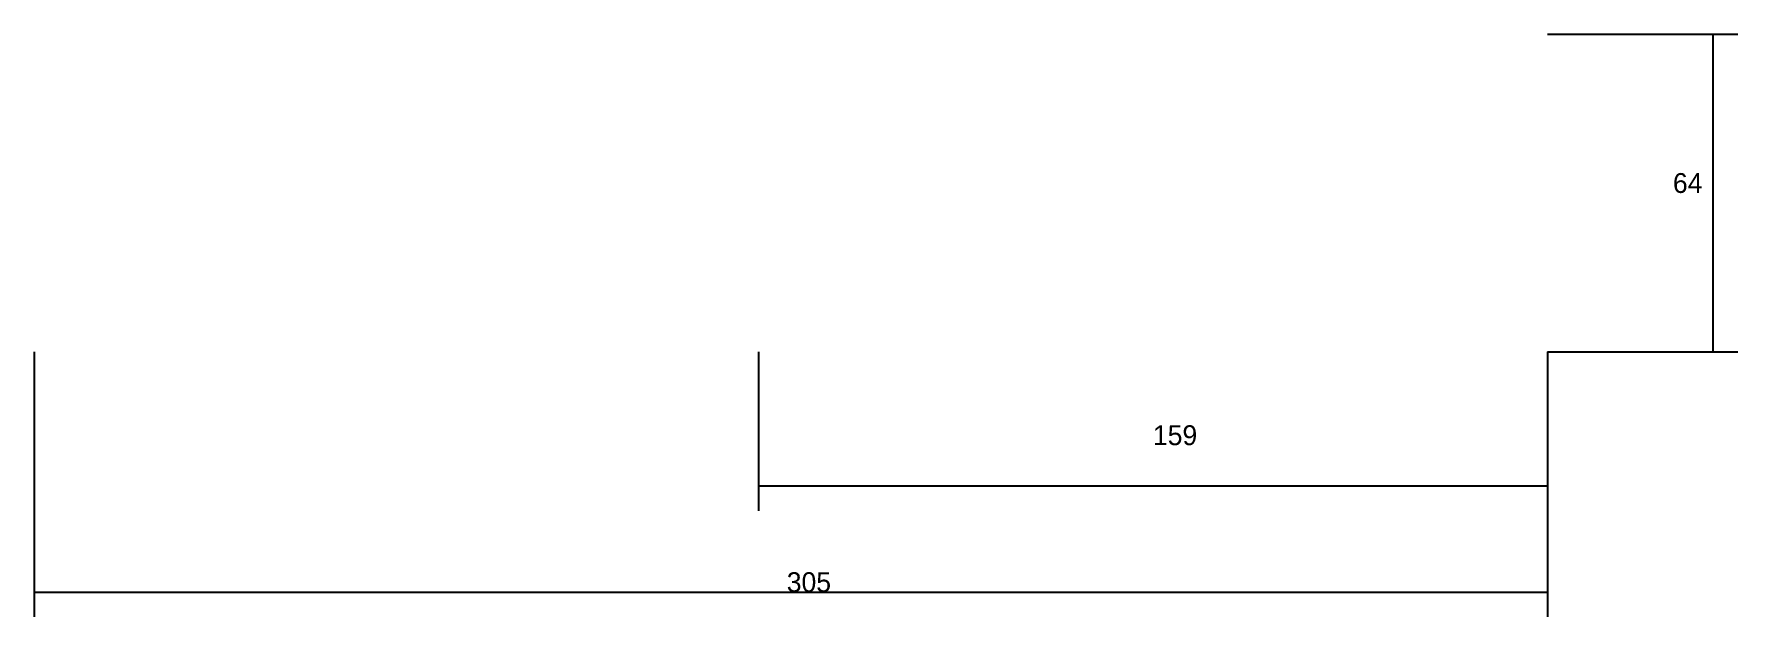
# Model space of a CAD drawing. Header units: metres. Extents: x -19090 to -17069, y -2482 to -2013.
# Drawn here: x -19090.4 to -18747, y -2177.9 to -2060.5 of the extents above; entities that cross this region are included whole.
import ezdxf

# ---------------------------------------------------------------- set-up
doc = ezdxf.new("R2010")
doc.units = ezdxf.units.M
doc.layers.add('COTA', color=2, linetype='Continuous')

msp = doc.modelspace()

# ---------------------------------------------------------------- linework, layer by layer
at = {"layer": 'COTA'}
for p, q in [((-18785.4, -2060.5), (-18747, -2060.5)), ((-18752, -2124.5), (-18752, -2060.5)), ((-19090.4, -2124.5), (-19090.4, -2177.9)), ((-18944.4, -2124.5), (-18944.4, -2156.5)), ((-18785.4, -2124.5), (-18785.4, -2156.5)), ((-18785.4, -2124.5), (-18785.4, -2177.9)), ((-18785.4, -2124.5), (-18747, -2124.5)), ((-18944.4, -2151.5), (-18785.4, -2151.5)), ((-19090.4, -2172.9), (-18785.4, -2172.9))]:
    msp.add_line(p, q, dxfattribs=at)

# ---------------------------------------------------------------- texts
for s, p in [('64', (-18760.1, -2092.5)), ('159', (-18864.9, -2143.3)), ('305', (-18938.7, -2172.9))]:
    msp.add_text(s, height=4, dxfattribs=at).set_placement(p)

doc.saveas('drawing.dxf')
